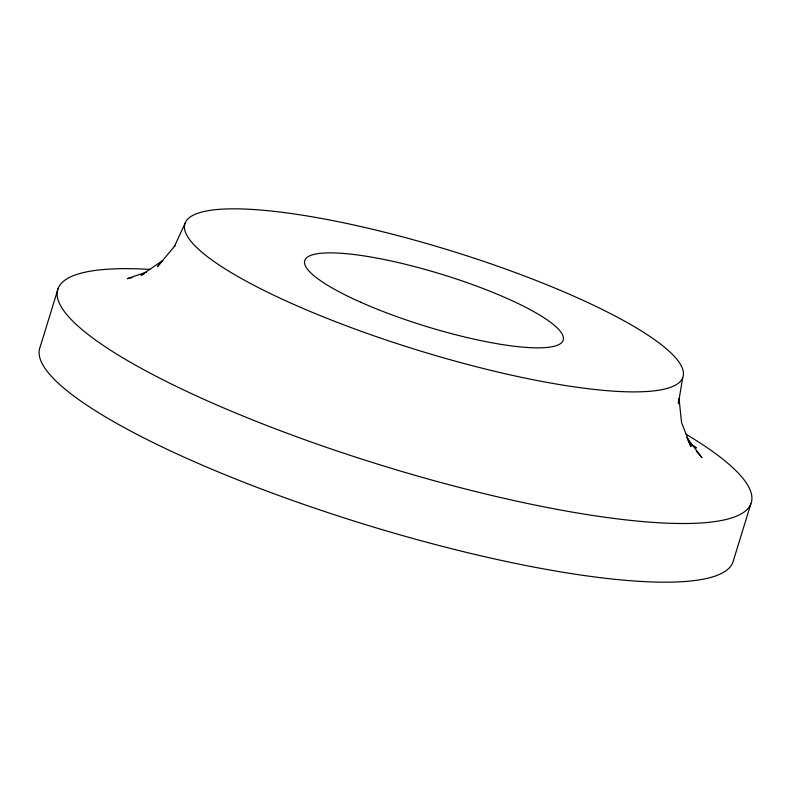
<?xml version="1.0" encoding="UTF-8"?>
<svg xmlns="http://www.w3.org/2000/svg" width="791" height="791" viewBox="0 0 791 791"><rect width="100%" height="100%" fill="white"/><g stroke="black" fill="none" stroke-linecap="round" stroke-linejoin="round"><path stroke-width="1.19" d="M678.688 398.901L678.381 403.647L682.673 377.831A260.526 52.384 17.1 0 0 326.723 219.433A260.526 52.384 17.1 0 0 292.512 303.833A260.526 52.384 17.1 0 0 682.673 377.831M58.227 288.211L40.173 346.883A362.762 72.94 17.1 0 0 358.976 522.594A362.762 72.94 17.1 0 0 732.773 562.619L750.827 503.946M174.317 246.634L185.262 222.894M175.118 245.576L157.468 266.686L162.422 260.684L141.105 275.327L144.407 273.735M146.473 272.104L127.213 278.659L131.968 277.641M691.403 444.611L696.298 447.973L690.503 443.682M696.357 451.196L701.953 457.682L686.687 437.413M687.636 439.45L690.938 446.589L681.506 422.374L679.083 398.872M686.123 434.289A362.762 72.94 17.1 0 1 625.988 519.895A362.762 72.94 17.1 0 1 151.981 374.123A362.762 72.94 17.1 0 1 149.924 269.385M360.558 302.162A135.212 27.191 17.1 0 0 563.044 340.565A135.212 27.191 17.1 0 0 378.306 258.36A135.212 27.191 17.1 0 0 360.558 302.162"/></g></svg>
